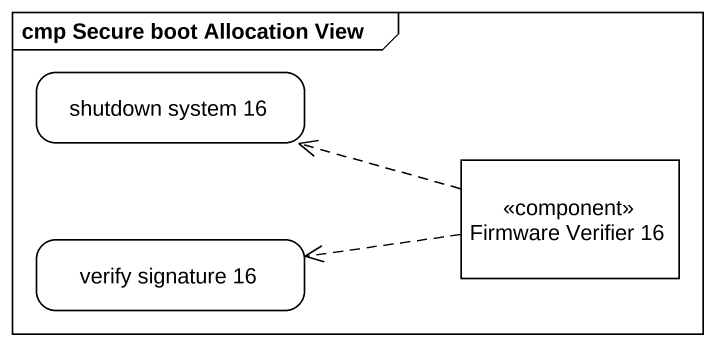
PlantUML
@startuml
mainframe cmp Secure boot Allocation View
hide empty description
state "shutdown system 16" as shutdown_system_16
state "Firmware Verifier 16" as Firmware_Verifier_16 <<component>>
state "verify signature 16" as verify_signature_16
Firmware_Verifier_16 -left[dashed]-> shutdown_system_16
Firmware_Verifier_16 -left[dashed]-> verify_signature_16
@enduml
